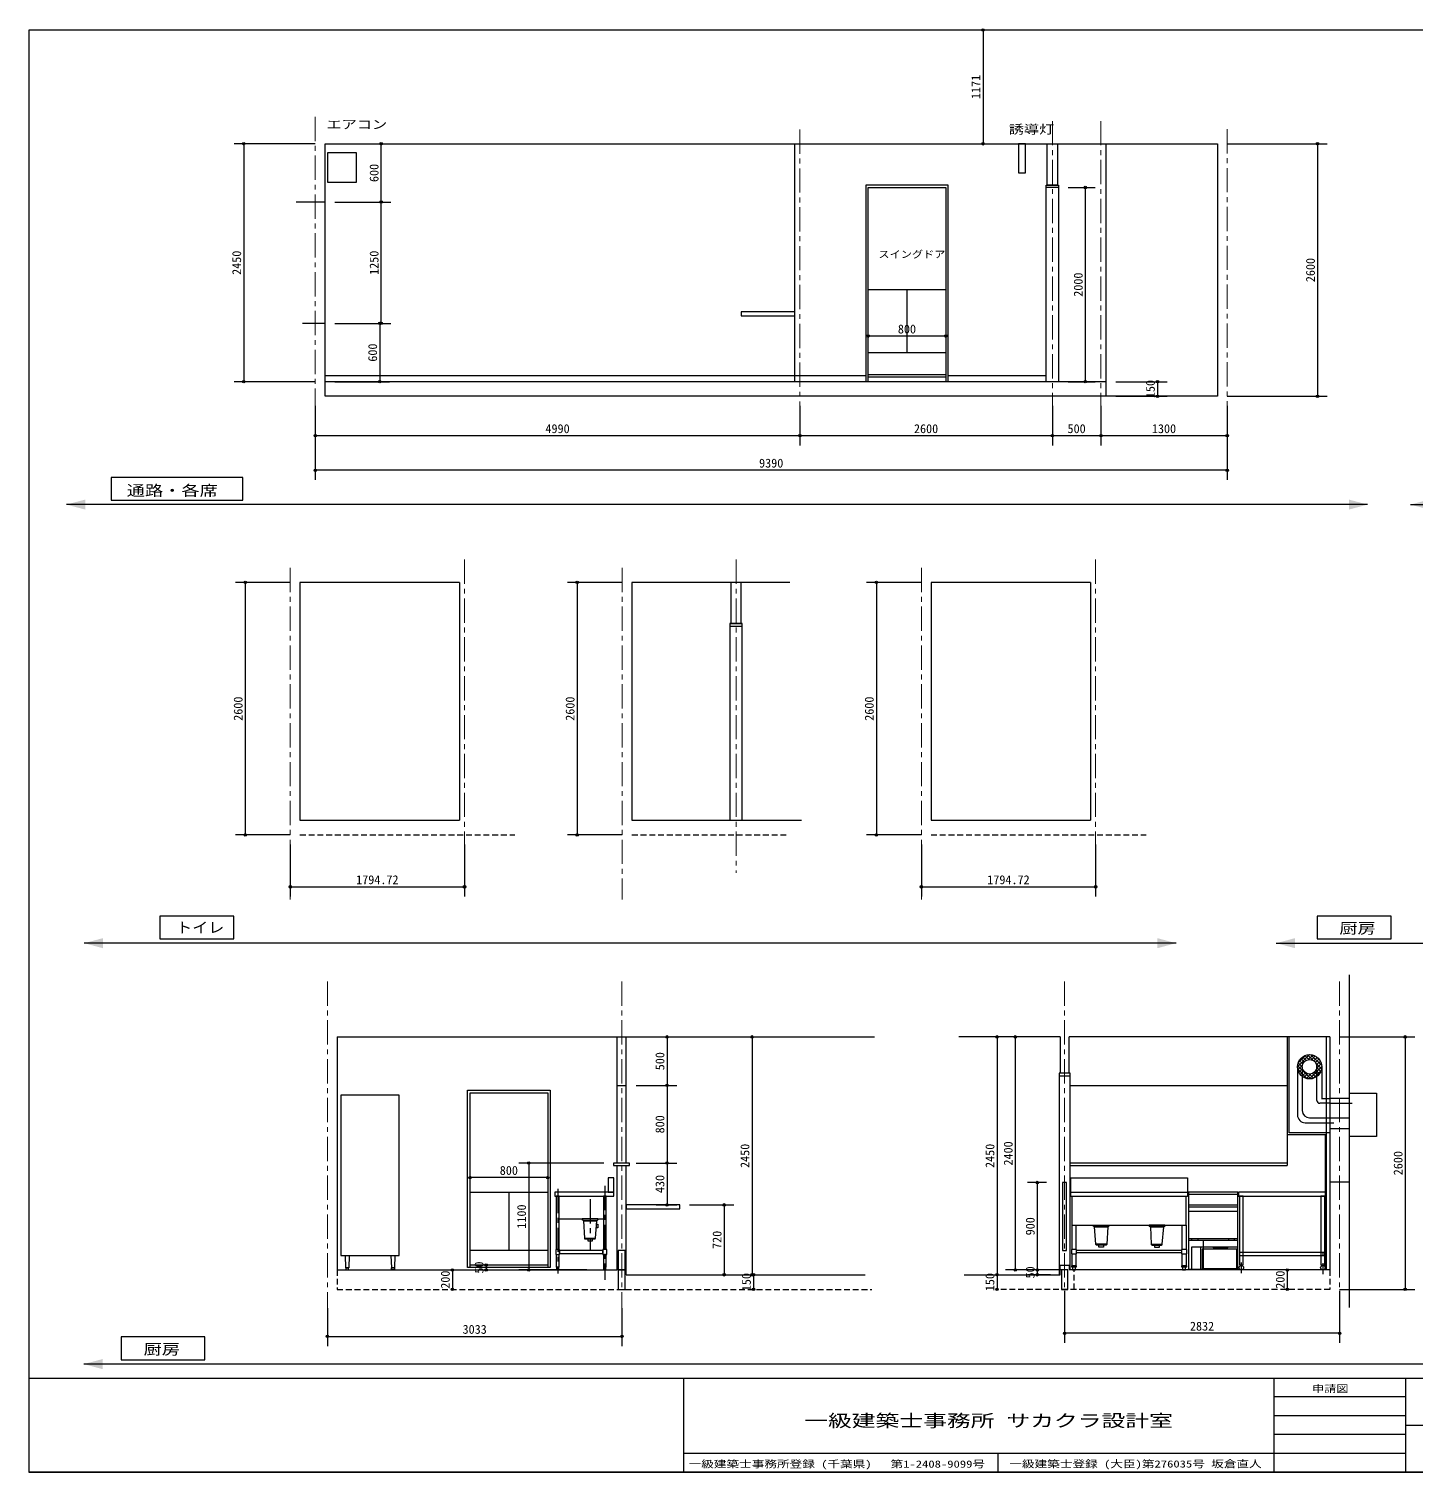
# Model space of a CAD drawing. Units: millimetres at full size, sheet at 1:50. Extents: x -40879 to 19685, y -34692 to 6825.
# Drawn here: x -9617 to 4669, y -34692 to -19830 of the extents above; entities that cross this region are included whole.
import ezdxf
from ezdxf.enums import TextEntityAlignment as Align

# ---------------------------------------------------------------- set-up
doc = ezdxf.new("R2010")
doc.units = ezdxf.units.MM
doc.header["$LTSCALE"] = 50
doc.header["$PDMODE"] = 32
doc.header["$PDSIZE"] = 25
doc.linetypes.add('CHAIN1', pattern=[8, 5, -1, 1, -1])
doc.linetypes.add('DASHED1', pattern=[1.8, 1.2, -0.6])
doc.layers.add('0-0_0', color=7, linetype='Continuous')
doc.layers.add('0-8_8', color=6, linetype='CHAIN1', lineweight=9)
doc.styles.add('ＭＳ ゴシック', font='')
doc.styles.get('ＭＳ ゴシック').set_extended_font_data('MS Gothic')

msp = doc.modelspace()

# ---------------------------------------------------------------- linework, layer by layer
at = {"layer": '0-0_0'}
for p, q in [((209.17, -19842.36), (209.17, -21013.36)), ((-6667.22, -21013.36), (-7503.57, -21013.36)), ((-7403.57, -21013.36), (-7403.57, -23463.36)), ((-6567.22, -21013.36), (2622.78, -21013.36)), ((-6567.22, -23613.36), (-6567.22, -21013.36)), ((-6467.22, -21013.36), (-5888.75, -21013.36)), ((-5988.75, -21613.36), (-5988.75, -21013.36)), ((-1730.56, -23463.36), (-1730.56, -21013.36)), ((869.44, -21438.36), (869.44, -21013.36)), ((976.11, -21013.36), (976.11, -21438.36)), ((1476.11, -23463.36), (1476.11, -21013.36)), ((2622.78, -21013.36), (2622.78, -23613.36)), ((2722.78, -21013.36), (3753.32, -21013.36)), ((3653.32, -21013.36), (3653.32, -23613.36)), ((-974.41, -21463.36), (-174.41, -21463.36)), ((-974.41, -23463.36), (-974.41, -21463.36)), ((-174.41, -21463.36), (-174.41, -23463.36)), ((-149.41, -23463.36), (-149.41, -21438.36)), ((859.44, -23463.36), (859.44, -21463.36)), ((976.11, -21438.36), (869.44, -21438.36)), ((986.11, -21463.36), (986.11, -23463.36)), ((1086.11, -21463.36), (1362.19, -21463.36)), ((1262.19, -21463.36), (1262.19, -23463.36)), ((-6567.22, -21613.36), (-6864.34, -21613.36)), ((-6467.22, -21613.36), (-5888.75, -21613.36)), ((-6467.22, -21613.36), (-5888.75, -21613.36)), ((-5988.75, -22863.36), (-5988.75, -21613.36)), ((-974.41, -22513.36), (-174.41, -22513.36)), ((-574.41, -22513.36), (-574.41, -23163.36)), ((-6567.22, -22863.36), (-6800.33, -22863.36)), ((-6467.22, -22863.36), (-5903.75, -22863.36)), ((-6467.22, -22863.36), (-5888.75, -22863.36)), ((-6003.75, -22863.36), (-6003.75, -23463.36)), ((-174.41, -22994.13), (-974.41, -22994.13)), ((-974.41, -23163.36), (-174.41, -23163.36)), ((-6667.22, -23463.36), (-7503.57, -23463.36)), ((-1637.16, -23403.36), (-6567.22, -23403.36)), ((1476.11, -23463.36), (-6567.22, -23463.36)), ((-6467.22, -23463.36), (-5903.75, -23463.36)), ((-999.41, -23403.36), (-1730.56, -23403.36)), ((-974.41, -23388.36), (-174.41, -23388.36)), ((-974.41, -23413.36), (-174.41, -23413.36)), ((859.44, -23403.36), (-149.41, -23403.36)), ((1086.11, -23463.36), (1362.19, -23463.36)), ((1476.11, -23613.36), (1476.11, -23463.36)), ((1576.11, -23463.36), (2105.31, -23463.36)), ((2005.31, -23463.36), (2005.31, -23613.36)), ((1576.11, -23613.36), (2105.31, -23613.36)), ((2722.78, -23613.36), (3753.32, -23613.36)), ((-6667.22, -23713.36), (-6667.22, -24120.21)), ((-1677.22, -23713.36), (-1677.22, -24120.21)), ((-1677.22, -23713.36), (-1677.22, -24120.21)), ((922.78, -23713.36), (922.78, -24120.21)), ((922.78, -23713.36), (922.78, -24120.21)), ((1422.78, -23713.36), (1422.78, -24120.21)), ((1422.78, -23713.36), (1422.78, -24120.21)), ((2722.78, -23713.36), (2722.78, -24120.21)), ((-6667.22, -23937.39), (-6667.22, -24475.06)), ((-1677.22, -24020.21), (-6667.22, -24020.21)), ((922.78, -24020.21), (-1677.22, -24020.21)), ((1422.78, -24020.21), (922.78, -24020.21)), ((2722.78, -24020.21), (1422.78, -24020.21)), ((2722.78, -23937.39), (2722.78, -24475.06)), ((2722.78, -24375.06), (-6667.22, -24375.06)), ((4169.18, -24728.65), (-9229.23, -24728.65)), ((4611.46, -24728.65), (10396.75, -24728.65)), ((-6925.09, -25529.96), (-7488.6, -25529.96)), ((-7388.6, -25529.96), (-7388.6, -28129.96)), ((-6825.09, -25529.96), (-6825.09, -27979.96)), ((-5183.72, -25529.96), (-6825.09, -25529.96)), ((-5183.72, -25529.96), (-5183.72, -27979.96)), ((-3507.03, -25529.96), (-4070.54, -25529.96)), ((-3970.54, -25529.96), (-3970.54, -28129.96)), ((-3407.03, -25529.96), (-3407.03, -27979.96)), ((-1781.48, -25529.96), (-3407.03, -25529.96)), ((-426.11, -25529.96), (-989.62, -25529.96)), ((-889.62, -25529.96), (-889.62, -28129.96)), ((-326.11, -25529.96), (-326.11, -27979.96)), ((1315.26, -25529.96), (-326.11, -25529.96)), ((1315.26, -25529.96), (1315.26, -27979.96)), ((-2397.26, -25979.96), (-2397.26, -27979.96)), ((-2270.59, -27979.96), (-2270.59, -25979.96)), ((-6825.09, -27979.96), (-5183.72, -27979.96)), ((-3407.03, -27979.96), (-1659.58, -27979.96)), ((-326.11, -27979.96), (1315.26, -27979.96)), ((-6925.09, -28129.96), (-7488.6, -28129.96)), ((-6925.09, -28229.96), (-6925.09, -28765.23)), ((-5130.38, -28229.96), (-5130.38, -28765.23)), ((-3507.03, -28129.96), (-4070.54, -28129.96)), ((-426.11, -28129.96), (-989.62, -28129.96)), ((-426.11, -28229.96), (-426.11, -28765.23)), ((1368.6, -28229.96), (1368.6, -28765.23)), ((-6925.09, -28665.23), (-5130.38, -28665.23)), ((-426.11, -28665.23), (1368.6, -28665.23)), ((2196.74, -29245.25), (-9047.12, -29245.25)), ((3228.77, -29245.25), (11042.29, -29245.25)), ((3980.53, -29572), (3980.53, -32998.52)), ((-6442.29, -30210.15), (-6442.29, -32610.15)), ((-6442.29, -30210.15), (-908.27, -30210.15)), ((-3558.29, -30710.15), (-3558.29, -30210.15)), ((-3464.29, -30710.15), (-3464.29, -30210.15)), ((-3364.29, -30210.15), (-2945.22, -30210.15)), ((-3045.22, -30210.15), (-3045.22, -30710.15)), ((-2169.78, -30210.15), (-2169.78, -32660.15)), ((1003.53, -30210.15), (-39.32, -30210.15)), ((353.15, -30210.15), (353.15, -32660.15)), ((997.53, -30210.15), (440.91, -30210.15)), ((540.91, -30210.15), (540.91, -32610.15)), ((1003.53, -30210.15), (1003.53, -30585.15)), ((3780.53, -30210.15), (1097.53, -30210.15)), ((1097.53, -30585.15), (1097.53, -30210.15)), ((3341.22, -30210.15), (3341.22, -31533.94)), ((3361.72, -31198.3), (3361.72, -30210.15)), ((3743.03, -30210.15), (3743.03, -32610.15)), ((3780.53, -30210.15), (3780.53, -32610.15)), ((3880.53, -30210.15), (4656.07, -30210.15)), ((4556.07, -30210.15), (4556.07, -32810.15)), ((3446.72, -30518.68), (3572.27, -30393.12)), ((3454.02, -30476.02), (3529.61, -30400.43)), ((3502.41, -30489.46), (3465.38, -30452.42)), ((3516.11, -30467.8), (3480.72, -30432.42)), ((3535.89, -30452.23), (3499.65, -30415.99)), ((3562.69, -30443.67), (3522.32, -30403.3)), ((3605.57, -30451.2), (3549.49, -30395.12)), ((3555.95, -30444.8), (3603.51, -30397.23)), ((3696.17, -30506.44), (3583.4, -30393.67)), ((3590.57, -30445.53), (3629.06, -30407.05)), ((3614.76, -30456.7), (3650.44, -30421.02)), ((3632.55, -30474.26), (3668.18, -30438.63)), ((3678.92, -30453.84), (3636.01, -30410.92)), ((3644.01, -30498.16), (3682.31, -30459.86)), ((993.53, -30610.15), (993.53, -32660.15)), ((1107.53, -32610.15), (1107.53, -30585.15)), ((3446.72, -30518.54), (3446.72, -31013.8)), ((3584.69, -30642.45), (3447.39, -30505.15)), ((3547.67, -30640.79), (3449.05, -30542.17)), ((3450.83, -30549.92), (3498.39, -30502.36)), ((3496.72, -30519.13), (3453.92, -30476.32)), ((3460.64, -30575.46), (3499.13, -30536.98)), ((3474.62, -30596.84), (3510.3, -30561.16)), ((3492.23, -30614.59), (3527.86, -30578.96)), ((3496.72, -30518.45), (3496.72, -30968.8)), ((3513.46, -30628.72), (3551.75, -30590.42)), ((3538.81, -30638.71), (3585.72, -30591.8)), ((3613.52, -30635.93), (3570.71, -30593.12)), ((3637.42, -30624.47), (3600.38, -30587.43)), ((3611.67, -30636.57), (3690.16, -30558.08)), ((3657.42, -30609.12), (3622.04, -30573.73)), ((3673.85, -30590.19), (3637.61, -30553.95)), ((3686.54, -30567.52), (3646.17, -30527.15)), ((3646.72, -30863.8), (3646.72, -30499.51)), ((3696.72, -30518.12), (3696.72, -30851.56)), ((-5098.73, -30760.56), (-4248.73, -30760.56)), ((-5098.73, -32585.15), (-5098.73, -30760.56)), ((-4248.73, -30760.56), (-4248.73, -32585.15)), ((-3558.29, -30710.15), (-3464.29, -30710.15)), ((-3558.29, -31510.15), (-3558.29, -30710.15)), ((-3464.29, -31510.15), (-3464.29, -30710.15)), ((-3364.29, -30710.15), (-2945.22, -30710.15)), ((-3364.29, -30710.15), (-2945.22, -30710.15)), ((-3045.22, -30710.15), (-3045.22, -31510.15)), ((1107.53, -30710.15), (3341.22, -30710.15)), ((-5073.73, -30785.56), (-4273.73, -30785.56)), ((-5073.73, -32585.15), (-5073.73, -30785.56)), ((-4273.73, -30785.56), (-4273.73, -32585.15)), ((3780.53, -30893.8), (3676.72, -30893.8)), ((3696.72, -30843.8), (3780.53, -30843.8)), ((3780.53, -30840.15), (3980.53, -30840.15)), ((3780.53, -30893.8), (4009.2, -30893.8)), ((3571.72, -31043.8), (3780.53, -31043.8)), ((3712.22, -31043.8), (3980.53, -31043.8)), ((3780.53, -31198.3), (3361.72, -31198.3)), ((3526.72, -31093.8), (3821.31, -31093.8)), ((3780.53, -31155.15), (3980.53, -31155.15)), ((3735.03, -31218.8), (3341.22, -31218.8)), ((3735.03, -32610.15), (3735.03, -31218.8)), ((-3696.43, -31510.15), (-4569.82, -31510.15)), ((-4469.82, -31510.15), (-4469.82, -32610.15)), ((-3558.29, -32610.15), (-3558.29, -31533.94)), ((-3464.29, -32660.15), (-3464.29, -31533.94)), ((-3364.29, -31510.15), (-2945.22, -31510.15)), ((-3157.99, -31510.15), (-2945.22, -31510.15)), ((-3045.22, -31510.15), (-3045.22, -31940.15)), ((3341.22, -31510.15), (1107.53, -31510.15)), ((1107.53, -31533.94), (3341.22, -31533.94)), ((-4273.73, -31658.59), (-5073.73, -31658.59)), ((863.72, -31710.15), (667.79, -31710.15)), ((767.79, -31710.15), (767.79, -32610.15)), ((1112.87, -31853.33), (1112.87, -31660.15)), ((3780.53, -31702.9), (3984.74, -31702.9)), ((-5073.73, -31810.15), (-4273.73, -31810.15)), ((-4673.73, -31810.15), (-4673.73, -32407.03)), ((-4155.76, -32400.15), (-4155.76, -31850.15)), ((-3670.76, -32400.15), (-3670.76, -31850.15)), ((-3157.99, -31940.15), (-2945.22, -31940.15)), ((-2814.29, -31940.15), (-2356.98, -31940.15)), ((-2456.98, -31940.15), (-2456.98, -32660.15)), ((1112.87, -31810.15), (2312.87, -31810.15)), ((2312.87, -31853.33), (1112.87, -31853.33)), ((1124.74, -31853.33), (1124.74, -32149.24)), ((2323.94, -31831.6), (2834.2, -31831.6)), ((2834.2, -31944.15), (2323.94, -31944.15)), ((-4155.76, -32085.15), (-3700.76, -32085.15)), ((-3756.31, -32085.15), (-3917.72, -32085.15)), ((-3917.72, -32085.15), (-3917.72, -32095.34)), ((-3756.31, -32085.15), (-3756.31, -32095.34)), ((2323.94, -31961.87), (2834.2, -31961.87)), ((2323.94, -32003.85), (2834.2, -32003.85)), ((-3764.31, -32103.34), (-3909.72, -32103.34)), ((-3904.79, -32103.34), (-3895.79, -32281.63)), ((-3904.79, -32103.34), (-3764.31, -32103.34)), ((1124.74, -32149.24), (1124.74, -32399.98)), ((1166.92, -32399.98), (1166.92, -32149.24)), ((1344.62, -32149.24), (1506.03, -32149.24)), ((1344.62, -32149.24), (1344.62, -32159.44)), ((1352.62, -32167.44), (1498.03, -32167.44)), ((1493.1, -32167.44), (1352.62, -32167.44)), ((1493.1, -32167.44), (1484.1, -32345.72)), ((1506.03, -32149.24), (1506.03, -32159.44)), ((2081.13, -32149.24), (1919.72, -32149.24)), ((1919.72, -32149.24), (1919.72, -32159.44)), ((2073.13, -32167.44), (1927.72, -32167.44)), ((1932.65, -32167.44), (1941.65, -32345.72)), ((1932.65, -32167.44), (2073.13, -32167.44)), ((2081.13, -32149.24), (2081.13, -32159.44)), ((2258.92, -32399.98), (2258.92, -32149.24)), ((2300.92, -32149.24), (2300.92, -32399.98)), ((-3895.79, -32281.63), (-3895.79, -32283.28)), ((-3887.79, -32291.28), (-3790.74, -32291.28)), ((-3812.02, -32310.88), (-3812.02, -32291.28)), ((-3782.74, -32283.28), (-3782.74, -32281.63)), ((1371.05, -32347.37), (1371.05, -32345.72)), ((1476.1, -32355.37), (1379.05, -32355.37)), ((1400.33, -32374.97), (1400.33, -32355.37)), ((1484.1, -32345.72), (1484.1, -32347.37)), ((1941.65, -32345.72), (1941.65, -32347.37)), ((1949.65, -32355.37), (2046.7, -32355.37)), ((2025.42, -32374.97), (2025.42, -32355.37)), ((2054.7, -32347.37), (2054.7, -32345.72)), ((2323.94, -32286.15), (2834.2, -32286.15)), ((2323.94, -32303.65), (2834.2, -32303.65)), ((2356.26, -32286.15), (2356.26, -32303.65)), ((2834.2, -32375.7), (2356.59, -32375.7)), ((2356.59, -32375.7), (2356.59, -32603.65)), ((2419.31, -32286.15), (2419.31, -32303.65)), ((2448.01, -32375.7), (2448.01, -32603.65)), ((2834.2, -32394.78), (2466.67, -32394.78)), ((2466.67, -32394.78), (2466.67, -32603.65)), ((2475.99, -32303.65), (2475.99, -32387.82)), ((2736.1, -32286.15), (2736.1, -32303.65)), ((2799.59, -32303.65), (2799.59, -32286.15)), ((-6359.57, -32460.15), (-6355.8, -32589.51)), ((-6318.38, -32460.15), (-6322.15, -32589.51)), ((-5887.72, -32460.15), (-5883.96, -32589.51)), ((-5846.53, -32460.15), (-5850.3, -32589.51)), ((-5073.73, -32407.03), (-4273.73, -32407.03)), ((-4185.76, -32450.15), (-4185.76, -32580.36)), ((-4155.76, -32580.36), (-4155.76, -32450.15)), ((-3700.76, -32450.15), (-3700.76, -32580.36)), ((-3670.76, -32580.36), (-3670.76, -32450.15)), ((1124.74, -32445.46), (1124.74, -32566.65)), ((1166.92, -32566.65), (1166.92, -32445.46)), ((2253.92, -32410.15), (1171.98, -32410.15)), ((2253.92, -32435.46), (1171.98, -32435.46)), ((2258.92, -32566.65), (2258.92, -32445.46)), ((2300.92, -32445.46), (2300.92, -32566.65)), ((2848.7, -32430.15), (2848.7, -32460.15)), ((3728.7, -32430.15), (2848.7, -32430.15)), ((2848.7, -32460.15), (3728.7, -32460.15)), ((2868.7, -32531.93), (2868.7, -32642.59)), ((3708.7, -32542.03), (3708.7, -32652.7)), ((3712.92, -32460.15), (3712.92, -32430.15)), ((-6442.29, -32610.15), (-3558.29, -32610.15)), ((-6355.8, -32589.51), (-6322.15, -32589.51)), ((-5850.3, -32589.51), (-5883.96, -32589.51)), ((-5255.08, -32610.15), (-5255.08, -32810.15)), ((-4248.73, -32585.15), (-5098.73, -32585.15)), ((-4273.73, -32560.15), (-5073.73, -32560.15)), ((-4907.61, -32560.15), (-4907.61, -32610.15)), ((-3871.6, -32610.15), (-4569.82, -32610.15)), ((-4185.76, -32580.36), (-4155.76, -32580.36)), ((-3700.76, -32580.36), (-3670.76, -32580.36)), ((-3464.29, -32660.15), (-1004.73, -32660.15)), ((-2814.29, -32660.15), (-2356.98, -32660.15)), ((-2154.78, -32660.15), (-2154.78, -32810.15)), ((14.22, -32660.15), (1003.53, -32660.15)), ((353.15, -32660.15), (353.15, -32810.15)), ((1048.53, -32610.15), (440.91, -32610.15)), ((903.53, -32610.15), (667.79, -32610.15)), ((903.53, -32610.15), (667.79, -32610.15)), ((903.53, -32660.15), (667.79, -32660.15)), ((767.79, -32610.15), (767.79, -32660.15)), ((1097.53, -32560.15), (1097.53, -32610.15)), ((3780.53, -32610.15), (1097.53, -32610.15)), ((1124.74, -32576.77), (1166.92, -32576.77)), ((2300.92, -32576.77), (2258.92, -32576.77)), ((2860.08, -32557.8), (2860.08, -32565.65)), ((2877.61, -32557.8), (2877.61, -32566.01)), ((3341.74, -32610.15), (3341.74, -32810.15)), ((3700.08, -32557.8), (3700.08, -32565.65)), ((3717.61, -32557.8), (3717.61, -32566.01)), ((1048.53, -32826.14), (1048.53, -33362.48)), ((3880.53, -32810.15), (4656.07, -32810.15)), ((3880.53, -32826.14), (3880.53, -33362.48)), ((-6542.29, -33004.59), (-6542.29, -33395.25)), ((-3509.29, -33004.59), (-3509.29, -33395.25)), ((3880.53, -33262.48), (1048.53, -33262.48)), ((-6542.29, -33295.25), (-3509.29, -33295.25)), ((10508.91, -33579.75), (-9051.28, -33579.75)), ((-9616.69, -33725.06), (10892.27, -33725.06)), ((-9616.69, -33725.06), (-9616.69, -34692.36)), ((-2876.52, -33725.06), (-2876.52, -34692.36)), ((3202.46, -33725.06), (3202.46, -34692.36)), ((4560.77, -33725.06), (4560.77, -34692.36)), ((4560.77, -33918.52), (3202.46, -33918.52)), ((4560.77, -34111.98), (3202.46, -34111.98)), ((4560.77, -34305.44), (3202.46, -34305.44)), ((4560.77, -34208.71), (9285.77, -34208.71)), ((4560.77, -34498.9), (-2876.52, -34498.9)), ((362.65, -34498.9), (362.65, -34692.36)), ((10892.27, -34692.36), (-9616.69, -34692.36))]:
    msp.add_line(p, q, dxfattribs=at)
at = {"layer": '0-0_0', "linetype": 'DASHED1'}
for p, q in [((-6825.09, -28129.96), (-4611.22, -28129.96)), ((-3407.03, -28129.96), (-1814.76, -28129.96)), ((-326.11, -28129.96), (1887.76, -28129.96)), ((1148.53, -32810.15), (1148.53, -32610.15)), ((3780.53, -32610.15), (3780.53, -32810.15)), ((3780.53, -32810.15), (345.08, -32810.15))]:
    msp.add_line(p, q, dxfattribs=at)
at = {"layer": '0-0_0', "linetype": 'CHAIN1'}
for p, q in [((-4170.76, -31774.95), (-4170.76, -32647.26)), ((-3685.76, -31744.26), (-3685.76, -32710.79)), ((-3837.02, -31880.27), (-3837.02, -32414.64))]:
    msp.add_line(p, q, dxfattribs=at)
at = {"layer": '0-0_0'}
for points in [[(-9616.69, -34692.36), (11383.31, -34692.36), (11383.31, -19842.36), (-9616.69, -19842.36)], [(575.75, -21312), (647.45, -21312), (647.45, -21013.36), (575.75, -21013.36)], [(-6542.39, -21406.93), (-6242.39, -21406.93), (-6242.39, -21106.93), (-6542.39, -21106.93)], [(986.11, -21463.36), (859.44, -21463.36), (859.44, -21438.36), (986.11, -21438.36)], [(-2280.56, -22783.36), (-1730.56, -22783.36), (-1730.56, -22743.36), (-2280.56, -22743.36)], [(-8767.84, -24683.77), (-7412.31, -24683.77), (-7412.31, -24448.97), (-8767.84, -24448.97)], [(-2397.26, -25979.96), (-2270.59, -25979.96), (-2270.59, -25954.96), (-2397.26, -25954.96)], [(-8267.42, -29200.36), (-7504.34, -29200.36), (-7504.34, -28965.56), (-8267.42, -28965.56)], [(3648.06, -29200.36), (4411.14, -29200.36), (4411.14, -28965.56), (3648.06, -28965.56)], [(993.53, -30610.15), (1107.53, -30610.15), (1107.53, -30585.15), (993.53, -30585.15)], [(-6403.05, -32460.15), (-5803.05, -32460.15), (-5803.05, -30810.15), (-6403.05, -30810.15)], [(-3596.43, -31533.94), (-3430.75, -31533.94), (-3430.75, -31510.15), (-3596.43, -31510.15)], [(-3652.02, -31810.15), (-3592.02, -31810.15), (-3592.02, -31660.15), (-3652.02, -31660.15)], [(1028.53, -32410.15), (1068.53, -32410.15), (1068.53, -31710.15), (1028.53, -31710.15)], [(-4199.05, -31850.15), (-3592.02, -31850.15), (-3592.02, -31810.15), (-4199.05, -31810.15)], [(-3464.29, -31980.15), (-2914.29, -31980.15), (-2914.29, -31940.15), (-3464.29, -31940.15)], [(2323.94, -32603.65), (2834.2, -32603.65), (2834.2, -31810.15), (2323.94, -31810.15)], [(2838.7, -31850.15), (3738.7, -31850.15), (3738.7, -31810.15), (2838.7, -31810.15)], [(2848.7, -32557.8), (2888.7, -32557.8), (2888.7, -31850.15), (2848.7, -31850.15)], [(3688.7, -32557.8), (3728.7, -32557.8), (3728.7, -31850.15), (3688.7, -31850.15)], [(-4190.76, -32450.15), (-4150.76, -32450.15), (-4150.76, -32400.15), (-4190.76, -32400.15)], [(-3705.76, -32450.15), (-3665.76, -32450.15), (-3665.76, -32400.15), (-3705.76, -32400.15)], [(1119.74, -32445.46), (1171.98, -32445.46), (1171.98, -32399.98), (1119.74, -32399.98)], [(2253.92, -32445.46), (2305.92, -32445.46), (2305.92, -32399.98), (2253.92, -32399.98)], [(2475.06, -32595.25), (2821.14, -32595.25), (2821.14, -32394.78), (2475.06, -32394.78)], [(-4150.76, -32440.15), (-3705.76, -32440.15), (-3705.76, -32410.15), (-4150.76, -32410.15)], [(-3546.79, -32610.15), (-3476.79, -32610.15), (-3476.79, -32410.15), (-3546.79, -32410.15)], [(-6353.19, -32610.15), (-6325.33, -32610.15), (-6325.33, -32589.51), (-6353.19, -32589.51)], [(-5852.91, -32610.15), (-5880.77, -32610.15), (-5880.77, -32589.51), (-5852.91, -32589.51)], [(-4182.76, -32610.15), (-4158.76, -32610.15), (-4158.76, -32580.36), (-4182.76, -32580.36)], [(-3697.76, -32610.15), (-3673.76, -32610.15), (-3673.76, -32580.36), (-3697.76, -32580.36)], [(-3546.79, -32810.15), (-3476.79, -32810.15), (-3476.79, -32610.15), (-3546.79, -32610.15)], [(1016.03, -32810.15), (1081.03, -32810.15), (1081.03, -32610.15), (1016.03, -32610.15)], [(1119.74, -32576.77), (1171.92, -32576.77), (1171.92, -32566.65), (1119.74, -32566.65)], [(1129.92, -32610.15), (1161.92, -32610.15), (1161.92, -32576.77), (1129.92, -32576.77)], [(2253.92, -32576.77), (2305.85, -32576.77), (2305.85, -32566.65), (2253.92, -32566.65)], [(2263.4, -32610.15), (2295.4, -32610.15), (2295.4, -32576.77), (2263.4, -32576.77)], [(-8664.51, -33534.87), (-7805.27, -33534.87), (-7805.27, -33300.07), (-8664.51, -33300.07)]]:
    msp.add_lwpolyline(points, close=True, dxfattribs=at)
for points in [[(-149.41, -21438.36), (-999.41, -21438.36), (-999.41, -23463.36)], [(2622.78, -23613.36), (1476.11, -23613.36), (-6567.22, -23613.36)], [(-2387.26, -25529.96), (-2387.26, -25954.96), (-2280.59, -25954.96), (-2280.59, -25529.96)], [(3569.77, -30643.11), (3694.76, -30518.12), (3696.7, -30516.18)], [(3694.73, -30540.35), (3672.5, -30518.12), (3638.64, -30484.27)], [(3645.4, -30532.13), (3659.4, -30518.12), (3692.31, -30485.22)], [(3980.53, -30788.96), (4260.73, -30788.96), (4260.73, -31234.44), (3980.53, -31234.44)], [(1112.87, -31660.15), (2312.87, -31660.15), (2312.87, -31853.33)], [(-4155.76, -31850.15), (-4185.76, -31850.15), (-4185.76, -32400.15)], [(-3670.76, -31850.15), (-3700.76, -31850.15), (-3700.76, -32400.15)], [(1124.74, -32149.24), (2300.92, -32149.24), (2300.92, -31853.33)], [(-3895.79, -32281.63), (-3782.74, -32281.63), (-3767.56, -32103.34)], [(-3770.52, -32138.12), (-3756.62, -32138.12), (-3756.62, -32177.06), (-3773.84, -32177.06)], [(1484.1, -32345.72), (1371.05, -32345.72), (1355.87, -32167.44)], [(1941.65, -32345.72), (2054.7, -32345.72), (2069.88, -32167.44)], [(-3862.02, -32291.28), (-3862.02, -32310.88), (-3812.02, -32310.88)], [(1450.33, -32355.37), (1450.33, -32374.97), (1400.33, -32374.97)], [(1975.42, -32355.37), (1975.42, -32374.97), (2025.42, -32374.97)], [(2579.88, -32375.7), (2579.88, -32383.43), (2730.21, -32383.43), (2730.21, -32375.7)], [(1003.53, -32660.15), (1003.53, -32560.15), (1097.53, -32560.15)]]:
    msp.add_lwpolyline(points, dxfattribs=at)
at = {"layer": '0-0_0', "linetype": 'DASHED1'}
msp.add_lwpolyline([(-6442.29, -32610.15), (-6442.29, -32810.15), (-937.56, -32810.15)], dxfattribs=at)
at = {"layer": '0-0_0'}
for centre, radius in [((3571.72, -30518.12), 125), ((3571.72, -30518.12), 75), ((2868.42, -32587.12), 23.03), ((3708.42, -32587.12), 23.03)]:
    msp.add_circle(centre, radius, dxfattribs=at)
for centre, radius, start, end in [((3676.72, -30863.8), 30, 180, 270), ((3526.72, -31013.8), 80, 180, 270), ((3571.72, -30968.8), 75, 180, 270), ((-3917.72, -32103.34), 8, 0, 90), ((-3756.31, -32103.34), 8, 90, 180), ((1344.62, -32167.44), 8, 0, 90), ((1506.03, -32167.44), 8, 90, 180), ((1919.72, -32167.44), 8, 0, 90), ((2081.13, -32167.44), 8, 90, 180), ((-3887.79, -32283.28), 8, 180, 270), ((-3790.74, -32283.28), 8, 270, 360), ((1379.05, -32347.37), 8, 180, 270), ((1476.1, -32347.37), 8, 270, 0), ((1949.65, -32347.37), 8, 180, 270), ((2046.7, -32347.37), 8, 270, 360)]:
    msp.add_arc(centre, radius, start, end, dxfattribs=at)
for p in [(209.17, -19842.36), (-7403.57, -21013.36), (-5988.75, -21013.36), (209.17, -21013.36), (3653.32, -21013.36), (1262.19, -21463.36), (-5988.75, -21613.36), (-6003.75, -22863.36), (-5988.75, -22863.36), (-974.41, -22994.13), (-174.41, -22994.13), (-7403.57, -23463.36), (-6003.75, -23463.36), (1262.19, -23463.36), (2005.31, -23463.36), (2005.31, -23613.36), (3653.32, -23613.36), (-6667.22, -24020.21), (-1677.22, -24020.21), (922.78, -24020.21), (1422.78, -24020.21), (2722.78, -24020.21), (-6667.22, -24375.06), (2722.78, -24375.06), (-7388.6, -25529.96), (-3970.54, -25529.96), (-889.62, -25529.96), (-7388.6, -28129.96), (-3970.54, -28129.96), (-889.62, -28129.96), (-6925.09, -28665.23), (-5130.38, -28665.23), (-426.11, -28665.23), (1368.6, -28665.23), (-3045.22, -30210.15), (-2169.78, -30210.15), (353.15, -30210.15), (540.91, -30210.15), (4556.07, -30210.15), (-3045.22, -30710.15), (-4469.82, -31510.15), (-3045.22, -31510.15), (-5073.73, -31658.59), (-4273.73, -31658.59), (767.79, -31710.15), (-3045.22, -31940.15), (-2456.98, -31940.15), (-4907.61, -32560.15), (-5255.08, -32610.15), (-4907.61, -32610.15), (-4469.82, -32610.15), (-2456.98, -32660.15), (-2169.78, -32660.15), (-2154.78, -32660.15), (353.15, -32660.15), (353.15, -32660.15), (540.91, -32610.15), (767.79, -32610.15), (767.79, -32660.15), (3341.74, -32610.15), (-5255.08, -32810.15), (-2154.78, -32810.15), (353.15, -32810.15), (3341.74, -32810.15), (4556.07, -32810.15), (-6542.29, -33295.25), (-3509.29, -33295.25), (1048.53, -33262.48), (3880.53, -33262.48)]:
    msp.add_point(p, dxfattribs=at)
for points in [[(-9229.23, -24728.65), (-9036.05, -24676.89), (-9036.05, -24780.42)], [(3976, -24780.42), (3976, -24676.89), (4169.18, -24728.65)], [(4611.46, -24728.65), (4804.65, -24676.89), (4804.65, -24780.42)], [(-9047.12, -29245.25), (-8853.93, -29193.48), (-8853.93, -29297.01)], [(2003.55, -29297.01), (2003.55, -29193.48), (2196.74, -29245.25)], [(3228.77, -29245.25), (3421.96, -29193.48), (3421.96, -29297.01)], [(-9051.28, -33579.75), (-8858.1, -33527.99), (-8858.1, -33631.52)]]:
    msp.add_solid(points, dxfattribs=at)
at = {"layer": '0-8_8'}
for p, q in [((-6667.22, -20734.92), (-6667.22, -24279.05)), ((922.78, -20779.13), (922.78, -24002.78)), ((1422.78, -20779.13), (1422.78, -24002.78)), ((-1677.22, -20866.25), (-1677.22, -23845.96)), ((2722.78, -20862.94), (2722.78, -24279.05)), ((-6925.09, -25379.54), (-6925.09, -28795.65)), ((-5130.38, -25295.72), (-5130.38, -28519.38)), ((-3507.03, -25379.54), (-3507.03, -28795.65)), ((-2333.92, -25295.72), (-2333.92, -28519.38)), ((-426.11, -25379.54), (-426.11, -28795.65)), ((1368.6, -25295.72), (1368.6, -28519.38)), ((-6542.29, -29638.84), (-6542.29, -33213.61)), ((-3509.29, -29638.84), (-3509.29, -33213.61)), ((1048.53, -29638.84), (1048.53, -33359.29)), ((3880.53, -29638.84), (3880.53, -33359.29))]:
    msp.add_line(p, q, dxfattribs=at)

# ---------------------------------------------------------------- texts
at = {"layer": '0-0_0', "style": 'ＭＳ ゴシック'}
for s, p in [('1171', (209.17, -20552.86)), ('600', (-5988.75, -21407.11)), ('2450', (-7403.57, -22363.36)), ('1250', (-5988.75, -22363.36)), ('2600', (3653.32, -22438.36)), ('2000', (1262.19, -22588.36)), ('600', (-6003.75, -23257.11)), ('150', (2005.31, -23632.11)), ('2600', (-7388.6, -26954.96)), ('2600', (-3970.54, -26954.96)), ('2600', (-889.62, -26954.96)), ('500', (-3045.22, -30553.9)), ('800', (-3045.22, -31203.9)), ('2450', (-2169.78, -31560.15)), ('2450', (353.15, -31560.15)), ('2400', (540.91, -31535.15)), ('2600', (4556.07, -31635.15)), ('430', (-3045.22, -31818.9)), ('1100', (-4469.82, -32185.15)), ('900', (767.79, -32253.9)), ('720', (-2456.98, -32393.9)), ('50', (-4907.61, -32647.65)), ('200', (-5255.08, -32803.9)), ('150', (-2154.78, -32828.9)), ('150', (353.15, -32828.9)), ('50', (767.79, -32697.65)), ('200', (3341.74, -32803.9))]:
    msp.add_text(s, height=91.64, rotation=90, dxfattribs=at).set_placement(p, align=Align.BOTTOM_LEFT)
for s, height, width, p in [('エアコン', 91.64, 1.25, (-6552.35, -20887.34)), ('誘導灯', 91.64, 1.25, (473.83, -20936.75)), ('スイングドア', 73.31, 1.15, (-868.59, -22210.74)), ('通路・各席', 110, 1.25, (-8608.69, -24672.03)), ('トイレ', 110, 1.1, (-8099.6, -29171.87)), ('厨房', 110, 1.25, (3878.32, -29179.49)), ('厨房', 110, 1.25, (-8435.21, -33513.99)), ('申請図', 73.31, 1.25, (3597.04, -33891.57)), ('一級建築士事務所 サカクラ設計室', 128.3, 1.4, (-1632.97, -34264.85)), ('一級建築士登録 (大臣)第276035号 坂倉直人', 73.31, 1.3, (480.01, -34666.85))]:
    msp.add_text(s, height=height, dxfattribs=dict(at, width=width)).set_placement(p, align=Align.BOTTOM_LEFT)
for s, p in [('800', (-668.16, -22994.13)), ('4990', (-4297.22, -24020.21)), ('2600', (-502.22, -24020.21)), ('500', (1079.03, -24020.21)), ('1300', (1947.78, -24020.21)), ('9390', (-2097.22, -24375.06)), ('1794.72', (-6246.49, -28665.23)), ('1794.72', (252.49, -28665.23)), ('800', (-4767.48, -31658.59)), ('3033', (-5150.79, -33295.25)), ('2832', (2339.53, -33262.48))]:
    msp.add_text(s, height=91.64, dxfattribs=at).set_placement(p, align=Align.BOTTOM_LEFT)
at = {"layer": '0-0_0', "style": 'ＭＳ ゴシック', "width": 1.3}
msp.add_text('一級建築士事務所登録 (千葉県) \u3000第1-2408-9099号', height=73.31, rotation=359.985, dxfattribs=at).set_placement((-2822.6, -34667.42), align=Align.BOTTOM_LEFT)

doc.saveas('drawing.dxf')
